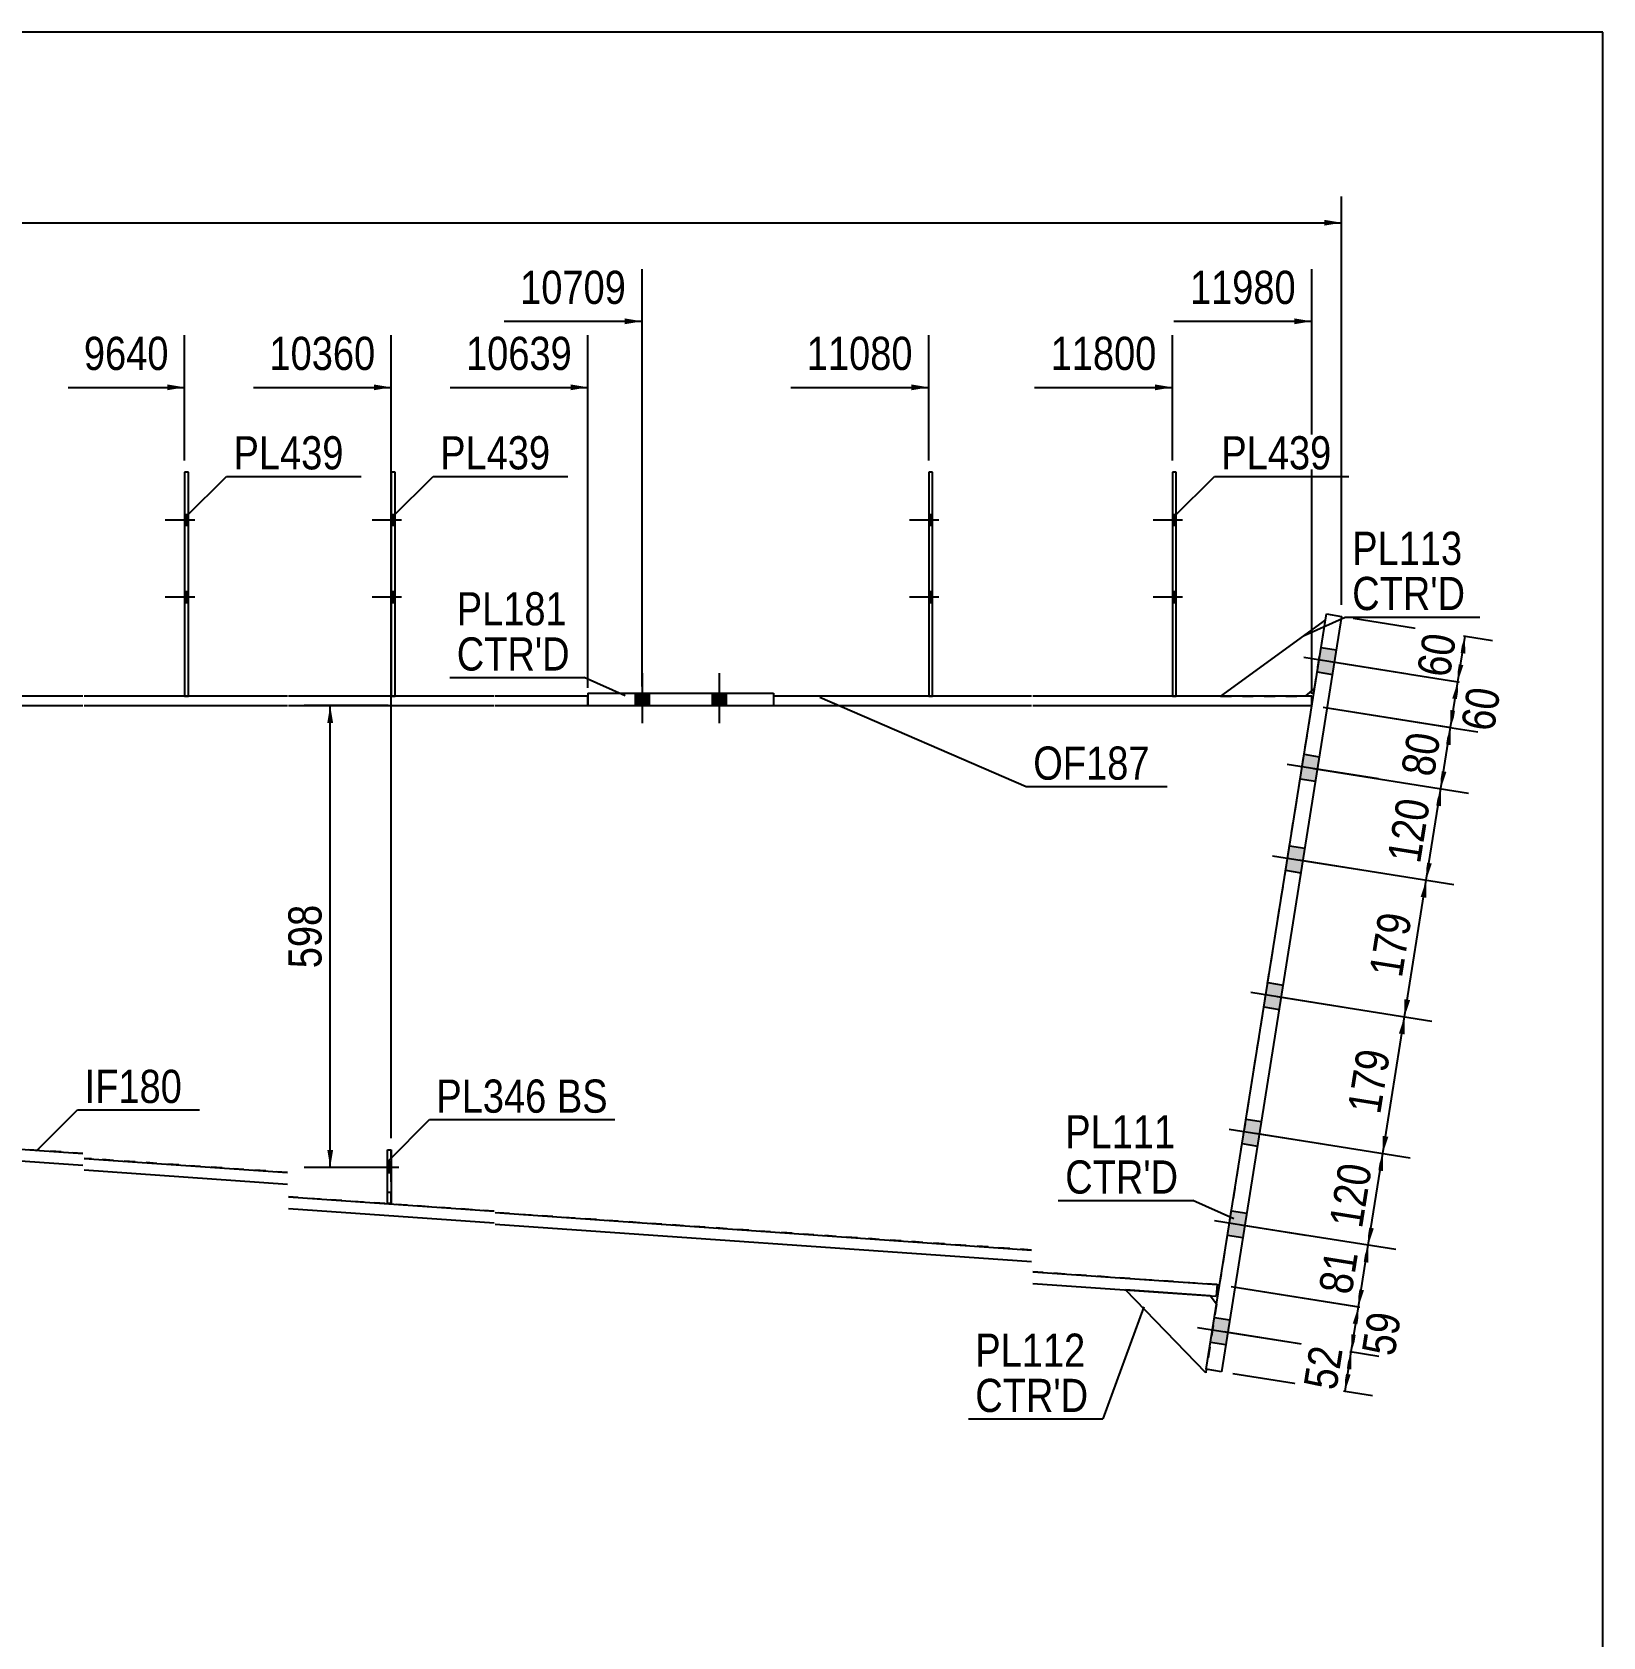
# Model space of a CAD drawing. Header units: millimetres. Extents: x -27 to 375, y -201 to 76.
# Drawn here: x 239.8 to 375.4, y -62.1 to 76.4 of the extents above; entities that cross this region are included whole.
import ezdxf

# ---------------------------------------------------------------- set-up
doc = ezdxf.new("R2010")
doc.units = ezdxf.units.MM
doc.linetypes.add('DXK_LINE_DOT1', pattern=[1.8814, 0.9407, -0.9407])
doc.linetypes.add('DXK_LINE_DOT2', pattern=[3.9198, 1.9599, -1.9599])
doc.styles.add('Arial Narrow', font='ARIALN.TTF', dxfattribs={"height": 0.2})

# ---------------------------------------------------------------- blocks, each defined once
blk = doc.blocks.new('Unknown-623588259-1210')
at = {"color": 5, "linetype": 'Continuous'}
for p, q in [((375.38, 76.45), (-24.62, 76.45)), ((375.38, -200.55), (375.38, 76.45))]:
    blk.add_line(p, q, dxfattribs=at)
blk = doc.blocks.new('Part-623588259-7181 - 1490')
at = {"color": 2, "linetype": 'Continuous'}
for p, q in [((218.54, 18.33), (218.54, -18.33)), ((342.09, -31.65), (342.31, -31.67))]:
    blk.add_line(p, q, dxfattribs=at)
at = {"color": 7, "linetype": 'DXK_LINE_DOT1'}
for p, q in [((218.54, 18.33), (226.54, 18.33)), ((226.64, 18.33), (244.24, 18.33)), ((244.34, 18.33), (261.88, 18.33)), ((261.98, 18.33), (279.71, 18.33)), ((279.81, 18.33), (326.08, 18.33)), ((326.18, 18.33), (350.27, 18.33)), ((342.31, -31.67), (350.27, 18.33)), ((226.54, -18.89), (218.54, -18.33)), ((244.24, -20.33), (226.64, -19.1)), ((261.88, -21.97), (244.34, -20.75)), ((279.71, -25.31), (261.98, -24.08)), ((326.08, -28.66), (279.81, -25.43)), ((342.09, -31.65), (326.18, -30.54))]:
    blk.add_line(p, q, dxfattribs=at)
blk = doc.blocks.new('Part-623588259-7184 - 1490')
at = {"color": 2, "linetype": 'Continuous'}
for p, q in [((326.08, 19.13), (303.81, 19.13)), ((303.81, 18.33), (326.08, 18.33)), ((350.27, 19.13), (326.18, 19.13)), ((326.18, 18.33), (350.27, 18.33)), ((350.27, 18.33), (350.27, 19.13))]:
    blk.add_line(p, q, dxfattribs=at)
at = {"color": 7, "linetype": 'DXK_LINE_DOT1'}
blk.add_line((303.81, 19.13), (303.81, 18.33), dxfattribs=at)
blk = doc.blocks.new('Part-623588259-7186 - 1490')
at = {"color": 2, "linetype": 'Continuous'}
for p, q in [((244.24, 19.13), (234.64, 19.13)), ((234.64, 19.13), (234.64, 18.33)), ((234.64, 18.33), (244.24, 18.33)), ((261.88, 19.13), (244.34, 19.13)), ((244.34, 18.33), (261.88, 18.33)), ((279.71, 19.13), (261.98, 19.13)), ((261.98, 18.33), (279.71, 18.33)), ((287.81, 19.13), (279.81, 19.13)), ((279.81, 18.33), (287.81, 18.33))]:
    blk.add_line(p, q, dxfattribs=at)
at = {"color": 7, "linetype": 'DXK_LINE_DOT1'}
blk.add_line((287.81, 18.33), (287.81, 19.13), dxfattribs=at)
blk = doc.blocks.new('Part-623588259-7252 - 1490')
at = {"color": 2, "linetype": 'Continuous'}
for p, q in [((317.54, 38.47), (317.21, 38.47)), ((317.21, 38.47), (317.21, 19.13)), ((317.54, 19.13), (317.54, 38.47))]:
    blk.add_line(p, q, dxfattribs=at)
at = {"color": 7, "linetype": 'DXK_LINE_DOT1'}
blk.add_line((317.21, 19.13), (317.54, 19.13), dxfattribs=at)
blk = doc.blocks.new('Bolt-623588259-7263 - 1490')
at = {"linetype": 'Continuous'}
for points in [[(291.88, 18.33), (293.08, 18.33), (293.08, 19.4), (291.88, 19.4)], [(291.88, 18.33), (293.08, 18.33), (293.08, 19.4), (291.88, 19.4)], [(298.54, 18.33), (299.74, 18.33), (299.74, 19.4), (298.54, 19.4)], [(298.54, 18.33), (299.74, 18.33), (299.74, 19.4), (298.54, 19.4)]]:
    blk.add_hatch(color=3, dxfattribs=at).paths.add_polyline_path(points)
at = {"color": 3, "linetype": 'Continuous'}
for p, q in [((292.48, 21.13), (292.48, 16.8)), ((292.48, 21.13), (292.48, 16.8)), ((299.14, 21.13), (299.14, 16.8)), ((299.14, 21.13), (299.14, 16.8)), ((291.88, 19.4), (291.88, 18.33)), ((291.88, 19.4), (291.88, 18.33)), ((293.08, 19.4), (293.08, 18.33)), ((293.08, 19.4), (293.08, 18.33)), ((298.54, 19.4), (298.54, 18.33)), ((298.54, 19.4), (298.54, 18.33)), ((299.74, 19.4), (299.74, 18.33)), ((299.74, 19.4), (299.74, 18.33))]:
    blk.add_line(p, q, dxfattribs=at)
blk = doc.blocks.new('Part-623588259-7202 - 1490')
at = {"color": 2, "linetype": 'Continuous'}
for p, q in [((287.81, 19.4), (287.81, 18.33)), ((287.81, 19.4), (303.81, 19.4)), ((303.81, 19.4), (303.81, 18.33)), ((287.81, 18.33), (303.81, 18.33))]:
    blk.add_line(p, q, dxfattribs=at)
blk = doc.blocks.new('Part-623588259-7203 - 1490')
at = {"color": 2, "linetype": 'Continuous'}
for p, q in [((271.18, 38.47), (270.84, 38.47)), ((270.84, 38.47), (270.84, 19.13)), ((271.18, 19.13), (271.18, 38.47))]:
    blk.add_line(p, q, dxfattribs=at)
at = {"color": 7, "linetype": 'DXK_LINE_DOT1'}
blk.add_line((270.84, 19.13), (271.18, 19.13), dxfattribs=at)
blk = doc.blocks.new('Bolt-623588259-7276 - 1490')
at = {"linetype": 'Continuous'}
for points in [[(253.34, 33.87), (253.34, 34.8), (253.01, 34.8), (253.01, 33.87)], [(253.34, 33.87), (253.34, 34.8), (253.01, 34.8), (253.01, 33.87)], [(253.34, 27.2), (253.34, 28.13), (253.01, 28.13), (253.01, 27.2)], [(253.34, 27.2), (253.34, 28.13), (253.01, 28.13), (253.01, 27.2)]]:
    blk.add_hatch(color=3, dxfattribs=at).paths.add_polyline_path(points)
at = {"color": 3, "linetype": 'Continuous'}
for p, q in [((253.34, 34.8), (253.01, 34.8)), ((253.34, 34.8), (253.01, 34.8)), ((253.88, 34.33), (251.34, 34.33)), ((253.88, 34.33), (251.34, 34.33)), ((253.34, 33.87), (253.01, 33.87)), ((253.34, 33.87), (253.01, 33.87)), ((253.34, 28.13), (253.01, 28.13)), ((253.34, 28.13), (253.01, 28.13)), ((253.88, 27.67), (251.34, 27.67)), ((253.88, 27.67), (251.34, 27.67)), ((253.34, 27.2), (253.01, 27.2)), ((253.34, 27.2), (253.01, 27.2))]:
    blk.add_line(p, q, dxfattribs=at)
blk = doc.blocks.new('Bolt-623588259-7277 - 1490')
at = {"linetype": 'Continuous'}
for points in [[(351.06, 23.34), (350.73, 21.23), (352.04, 21.02), (352.38, 23.13)], [(351.06, 23.34), (350.73, 21.23), (352.04, 21.02), (352.38, 23.13)], [(349.6, 14.12), (349.26, 12.01), (350.58, 11.8), (350.91, 13.91)], [(349.6, 14.12), (349.26, 12.01), (350.58, 11.8), (350.91, 13.91)], [(348.34, 6.22), (348, 4.11), (349.32, 3.9), (349.66, 6.01)], [(348.34, 6.22), (348, 4.11), (349.32, 3.9), (349.66, 6.01)], [(346.46, -5.58), (346.13, -7.68), (347.45, -7.89), (347.78, -5.79)], [(346.46, -5.58), (346.13, -7.68), (347.45, -7.89), (347.78, -5.79)], [(344.59, -17.37), (344.25, -19.48), (345.57, -19.69), (345.9, -17.58)], [(344.59, -17.37), (344.25, -19.48), (345.57, -19.69), (345.9, -17.58)], [(343.33, -25.27), (343, -27.38), (344.31, -27.59), (344.65, -25.48)], [(343.33, -25.27), (343, -27.38), (344.31, -27.59), (344.65, -25.48)], [(341.87, -34.49), (341.53, -36.6), (342.85, -36.81), (343.18, -34.7)], [(341.87, -34.49), (341.53, -36.6), (342.85, -36.81), (343.18, -34.7)]]:
    blk.add_hatch(color=3, dxfattribs=at).paths.add_polyline_path(points)
at = {"color": 3, "linetype": 'Continuous'}
for p, q in [((349.59, 22.49), (357.48, 21.24)), ((349.59, 22.49), (357.48, 21.24)), ((351.06, 23.34), (352.38, 23.13)), ((351.06, 23.34), (352.38, 23.13)), ((350.73, 21.23), (352.04, 21.02)), ((350.73, 21.23), (352.04, 21.02)), ((349.6, 14.12), (350.91, 13.91)), ((349.6, 14.12), (350.91, 13.91)), ((348.13, 13.27), (356.01, 12.02)), ((348.13, 13.27), (356.01, 12.02)), ((349.26, 12.01), (350.58, 11.8)), ((349.26, 12.01), (350.58, 11.8)), ((348.34, 6.22), (349.66, 6.01)), ((348.34, 6.22), (349.66, 6.01)), ((346.87, 5.37), (354.76, 4.12)), ((346.87, 5.37), (354.76, 4.12)), ((348, 4.11), (349.32, 3.9)), ((348, 4.11), (349.32, 3.9)), ((345, -6.42), (352.88, -7.68)), ((345, -6.42), (352.88, -7.68)), ((346.46, -5.58), (347.78, -5.79)), ((346.46, -5.58), (347.78, -5.79)), ((346.13, -7.68), (347.45, -7.89)), ((346.13, -7.68), (347.45, -7.89)), ((344.59, -17.37), (345.9, -17.58)), ((344.59, -17.37), (345.9, -17.58)), ((343.12, -18.22), (351, -19.47)), ((343.12, -18.22), (351, -19.47)), ((344.25, -19.48), (345.57, -19.69)), ((344.25, -19.48), (345.57, -19.69)), ((341.86, -26.12), (349.75, -27.37)), ((341.86, -26.12), (349.75, -27.37)), ((343.33, -25.27), (344.65, -25.48)), ((343.33, -25.27), (344.65, -25.48)), ((343, -27.38), (344.31, -27.59)), ((343, -27.38), (344.31, -27.59)), ((341.87, -34.49), (343.18, -34.7)), ((341.87, -34.49), (343.18, -34.7)), ((340.4, -35.34), (348.28, -36.59)), ((340.4, -35.34), (348.28, -36.59)), ((341.53, -36.6), (342.85, -36.81)), ((341.53, -36.6), (342.85, -36.81))]:
    blk.add_line(p, q, dxfattribs=at)
blk = doc.blocks.new('Part-623588259-7215 - 1490')
at = {"color": 2, "linetype": 'Continuous'}
for p, q in [((253.34, 38.47), (253.01, 38.47)), ((253.01, 38.47), (253.01, 19.13)), ((253.34, 19.13), (253.34, 38.47))]:
    blk.add_line(p, q, dxfattribs=at)
at = {"color": 7, "linetype": 'DXK_LINE_DOT1'}
blk.add_line((253.01, 19.13), (253.34, 19.13), dxfattribs=at)
blk = doc.blocks.new('Part-623588259-7216 - 1490')
at = {"color": 2, "linetype": 'Continuous'}
for p, q in [((236.24, -19.77), (236.17, -20.77)), ((236.17, -20.77), (244.24, -21.33)), ((236.24, -19.77), (244.24, -20.33)), ((244.34, -20.75), (261.88, -21.97)), ((244.34, -21.75), (261.88, -22.97)), ((261.98, -24.08), (279.71, -25.31)), ((261.98, -25.08), (279.71, -26.31)), ((279.81, -25.43), (326.08, -28.66)), ((279.81, -26.44), (326.08, -29.66)), ((326.18, -30.54), (342.09, -31.65)), ((326.18, -31.54), (342.02, -32.65)), ((342.09, -31.65), (342.02, -32.65))]:
    blk.add_line(p, q, dxfattribs=at)
blk = doc.blocks.new('Part-623588259-7218 - 1490')
at = {"color": 2, "linetype": 'Continuous'}
for p, q in [((341.16, -38.95), (351.52, 26.23)), ((352.84, 26.02), (342.47, -39.16)), ((351.52, 26.23), (352.84, 26.02)), ((342.47, -39.16), (341.16, -38.95))]:
    blk.add_line(p, q, dxfattribs=at)
blk = doc.blocks.new('Part-623588259-7221 - 1490')
at = {"color": 2, "linetype": 'Continuous'}
for p, q in [((341.11, -39.25), (334.18, -32.11)), ((341.49, -32.62), (334.18, -32.11)), ((342.05, -33.32), (341.49, -32.62)), ((341.16, -38.95), (341.11, -39.25))]:
    blk.add_line(p, q, dxfattribs=at)
at = {"color": 7, "linetype": 'DXK_LINE_DOT1'}
blk.add_line((342.05, -33.32), (341.16, -38.95), dxfattribs=at)
blk = doc.blocks.new('Bolt-623588259-7287 - 1490')
at = {"color": 3, "linetype": 'DXK_LINE_DOT2'}
for p, q in [((271.48, -21.53), (269.28, -21.53)), ((270.84, -21.06), (270.51, -21.06)), ((270.84, -22), (270.51, -22))]:
    blk.add_line(p, q, dxfattribs=at)
blk = doc.blocks.new('Part-623588259-7223 - 1490')
at = {"color": 2, "linetype": 'Continuous'}
for p, q in [((351.44, 25.72), (342.39, 19.13)), ((349.73, 19.13), (350.5, 19.79))]:
    blk.add_line(p, q, dxfattribs=at)
at = {"color": 7, "linetype": 'DXK_LINE_DOT1'}
for p, q in [((350.5, 19.79), (351.44, 25.72)), ((342.39, 19.13), (349.73, 19.13))]:
    blk.add_line(p, q, dxfattribs=at)
blk = doc.blocks.new('Part-623588259-7232 - 1490')
at = {"color": 7, "linetype": 'DXK_LINE_DOT1'}
for p, q in [((270.51, -24.66), (270.51, -20)), ((270.51, -20), (270.84, -20)), ((270.84, -24.66), (270.84, -20)), ((270.51, -23.66), (270.84, -23.66)), ((270.84, -24.66), (270.51, -24.66))]:
    blk.add_line(p, q, dxfattribs=at)
blk = doc.blocks.new('Part-623588259-7235 - 1490')
at = {"color": 2, "linetype": 'Continuous'}
for p, q in [((270.51, -24.66), (270.51, -20)), ((270.51, -20), (270.84, -20)), ((270.84, -20), (270.84, -24.66)), ((270.84, -24.66), (270.51, -24.66))]:
    blk.add_line(p, q, dxfattribs=at)
blk = doc.blocks.new('Part-623588259-7251 - 1490')
at = {"color": 2, "linetype": 'Continuous'}
for p, q in [((338.57, 38.47), (338.24, 38.47)), ((338.24, 38.47), (338.24, 19.13)), ((338.57, 19.13), (338.57, 38.47))]:
    blk.add_line(p, q, dxfattribs=at)
at = {"color": 7, "linetype": 'DXK_LINE_DOT1'}
blk.add_line((338.24, 19.13), (338.57, 19.13), dxfattribs=at)
blk = doc.blocks.new('Bolt-623588259-7264 - 1490')
at = {"linetype": 'Continuous'}
for points in [[(271.18, 33.87), (271.18, 34.8), (270.84, 34.8), (270.84, 33.87)], [(271.18, 33.87), (271.18, 34.8), (270.84, 34.8), (270.84, 33.87)], [(271.18, 27.2), (271.18, 28.13), (270.84, 28.13), (270.84, 27.2)], [(271.18, 27.2), (271.18, 28.13), (270.84, 28.13), (270.84, 27.2)]]:
    blk.add_hatch(color=3, dxfattribs=at).paths.add_polyline_path(points)
at = {"color": 3, "linetype": 'Continuous'}
for p, q in [((271.18, 34.8), (270.84, 34.8)), ((271.18, 34.8), (270.84, 34.8)), ((271.71, 34.33), (269.18, 34.33)), ((271.71, 34.33), (269.18, 34.33)), ((271.18, 33.87), (270.84, 33.87)), ((271.18, 33.87), (270.84, 33.87)), ((271.18, 28.13), (270.84, 28.13)), ((271.18, 28.13), (270.84, 28.13)), ((271.71, 27.67), (269.18, 27.67)), ((271.71, 27.67), (269.18, 27.67)), ((271.18, 27.2), (270.84, 27.2)), ((271.18, 27.2), (270.84, 27.2))]:
    blk.add_line(p, q, dxfattribs=at)
blk = doc.blocks.new('Bolt-623588259-7290 - 1490')
at = {"linetype": 'Continuous'}
blk.add_hatch(color=3, dxfattribs=at).paths.add_polyline_path([(270.84, -22), (270.84, -21.06), (270.51, -21.06), (270.51, -22)])
at = {"color": 3, "linetype": 'Continuous'}
for p, q in [((271.48, -21.53), (269.28, -21.53)), ((270.84, -21.06), (270.51, -21.06)), ((270.84, -22), (270.51, -22))]:
    blk.add_line(p, q, dxfattribs=at)
blk = doc.blocks.new('Bolt-623588259-7306 - 1490')
at = {"linetype": 'Continuous'}
for points in [[(338.57, 33.87), (338.57, 34.8), (338.24, 34.8), (338.24, 33.87)], [(338.57, 33.87), (338.57, 34.8), (338.24, 34.8), (338.24, 33.87)], [(338.57, 27.2), (338.57, 28.13), (338.24, 28.13), (338.24, 27.2)], [(338.57, 27.2), (338.57, 28.13), (338.24, 28.13), (338.24, 27.2)]]:
    blk.add_hatch(color=3, dxfattribs=at).paths.add_polyline_path(points)
at = {"color": 3, "linetype": 'Continuous'}
for p, q in [((338.57, 34.8), (338.24, 34.8)), ((338.57, 34.8), (338.24, 34.8)), ((339.11, 34.33), (336.57, 34.33)), ((339.11, 34.33), (336.57, 34.33)), ((338.57, 33.87), (338.24, 33.87)), ((338.57, 33.87), (338.24, 33.87)), ((338.57, 28.13), (338.24, 28.13)), ((338.57, 28.13), (338.24, 28.13)), ((339.11, 27.67), (336.57, 27.67)), ((339.11, 27.67), (336.57, 27.67)), ((338.57, 27.2), (338.24, 27.2)), ((338.57, 27.2), (338.24, 27.2))]:
    blk.add_line(p, q, dxfattribs=at)
blk = doc.blocks.new('Bolt-623588259-7307 - 1490')
at = {"linetype": 'Continuous'}
for points in [[(317.54, 33.87), (317.54, 34.8), (317.21, 34.8), (317.21, 33.87)], [(317.54, 33.87), (317.54, 34.8), (317.21, 34.8), (317.21, 33.87)], [(317.54, 27.2), (317.54, 28.13), (317.21, 28.13), (317.21, 27.2)], [(317.54, 27.2), (317.54, 28.13), (317.21, 28.13), (317.21, 27.2)]]:
    blk.add_hatch(color=3, dxfattribs=at).paths.add_polyline_path(points)
at = {"color": 3, "linetype": 'Continuous'}
for p, q in [((317.54, 34.8), (317.21, 34.8)), ((317.54, 34.8), (317.21, 34.8)), ((318.08, 34.33), (315.54, 34.33)), ((318.08, 34.33), (315.54, 34.33)), ((317.54, 33.87), (317.21, 33.87)), ((317.54, 33.87), (317.21, 33.87)), ((317.54, 28.13), (317.21, 28.13)), ((317.54, 28.13), (317.21, 28.13)), ((318.08, 27.67), (315.54, 27.67)), ((318.08, 27.67), (315.54, 27.67)), ((317.54, 27.2), (317.21, 27.2)), ((317.54, 27.2), (317.21, 27.2))]:
    blk.add_line(p, q, dxfattribs=at)
blk = doc.blocks.new('StraightDimension-623588259-10904 - 1490')
at = {"linetype": 'Continuous'}
blk.add_hatch(color=7, dxfattribs=at).paths.add_polyline_path([(269.34, 46.04), (270.84, 45.79), (269.34, 45.54)])
at = {"color": 7, "linetype": 'Continuous'}
for p, q in [((270.84, -19), (270.84, 50.29)), ((258.95, 45.79), (270.84, 45.79))]:
    blk.add_line(p, q, dxfattribs=at)
at = {"color": 0}
blk.add_wipeout([(270.07, 46.69), (270.07, 50.89), (259.73, 50.89), (259.73, 46.69)], dxfattribs=at)
at = {"color": 3, "style": 'Arial Narrow'}
blk.add_text('10360', height=2.863, dxfattribs=at).set_placement((260.33, 47.29))
blk = doc.blocks.new('StraightDimension-623588259-10900 - 1490')
at = {"linetype": 'Continuous'}
blk.add_hatch(color=7, dxfattribs=at).paths.add_polyline_path([(336.74, 46.04), (338.24, 45.79), (336.74, 45.54)])
at = {"color": 7, "linetype": 'Continuous'}
for p, q in [((338.24, 39.47), (338.24, 50.29)), ((326.35, 45.79), (338.24, 45.79))]:
    blk.add_line(p, q, dxfattribs=at)
at = {"color": 0}
blk.add_wipeout([(337.47, 46.69), (337.47, 50.89), (327.13, 50.89), (327.13, 46.69)], dxfattribs=at)
at = {"color": 3, "style": 'Arial Narrow'}
blk.add_text('11800', height=2.863, dxfattribs=at).set_placement((327.73, 47.29))
blk = doc.blocks.new('StraightDimension-623588259-10905 - 1490')
at = {"linetype": 'Continuous'}
blk.add_hatch(color=7, dxfattribs=at).paths.add_polyline_path([(251.51, 46.04), (253.01, 45.79), (251.51, 45.54)])
at = {"color": 7, "linetype": 'Continuous'}
for p, q in [((253.01, 39.47), (253.01, 50.29)), ((242.95, 45.79), (253.01, 45.79))]:
    blk.add_line(p, q, dxfattribs=at)
at = {"color": 0}
blk.add_wipeout([(252.23, 46.69), (252.23, 50.89), (243.72, 50.89), (243.72, 46.69)], dxfattribs=at)
at = {"color": 3, "style": 'Arial Narrow'}
blk.add_text('9640', height=2.863, dxfattribs=at).set_placement((244.32, 47.29))
blk = doc.blocks.new('StraightDimension-623588259-10899 - 1490')
at = {"linetype": 'Continuous'}
blk.add_hatch(color=7, dxfattribs=at).paths.add_polyline_path([(348.77, 51.74), (350.27, 51.49), (348.77, 51.24)])
at = {"color": 7, "linetype": 'Continuous'}
for p, q in [((350.27, 19.33), (350.27, 55.99)), ((338.37, 51.49), (350.27, 51.49))]:
    blk.add_line(p, q, dxfattribs=at)
at = {"color": 0}
blk.add_wipeout([(349.49, 52.39), (349.49, 56.59), (339.15, 56.59), (339.15, 52.39)], dxfattribs=at)
at = {"color": 3, "style": 'Arial Narrow'}
blk.add_text('11980', height=2.863, dxfattribs=at).set_placement((339.75, 52.99))
blk = doc.blocks.new('StraightDimension-623588259-6510 - 1490')
at = {"linetype": 'Continuous'}
for points in [[(363.01, 22.89), (363.49, 24.33), (363.5, 22.81)], [(363.34, 21.82), (362.86, 20.38), (362.85, 21.9)]]:
    blk.add_hatch(color=7, dxfattribs=at).paths.add_polyline_path(points)
at = {"color": 7, "linetype": 'Continuous'}
for p, q in [((353.83, 25.87), (365.86, 23.95)), ((362.86, 20.38), (363.49, 24.33)), ((351.88, 22.13), (365.23, 20))]:
    blk.add_line(p, q, dxfattribs=at)
at = {"color": 0}
blk.add_wipeout([(363.41, 24.78), (359.26, 25.44), (358.5, 20.64), (362.65, 19.98)], dxfattribs=at)
at = {"color": 3, "style": 'Arial Narrow'}
blk.add_text('60', height=2.863, rotation=80.9647, dxfattribs=at).set_placement((362.15, 20.67))
blk = doc.blocks.new('StraightDimension-623588259-6513 - 1490')
at = {"linetype": 'Continuous'}
for points in [[(360.91, 9.71), (361.4, 11.16), (361.41, 9.64)], [(360.62, 4.7), (360.14, 3.26), (360.13, 4.78)]]:
    blk.add_hatch(color=7, dxfattribs=at).paths.add_polyline_path(points)
at = {"color": 7, "linetype": 'Continuous'}
for p, q in [((350.41, 12.9), (363.77, 10.78)), ((360.14, 3.26), (361.4, 11.16)), ((349.16, 5.01), (362.51, 2.89))]:
    blk.add_line(p, q, dxfattribs=at)
at = {"color": 0}
blk.add_wipeout([(361.14, 10.53), (357, 11.19), (355.95, 4.59), (360.09, 3.93)], dxfattribs=at)
at = {"color": 3, "style": 'Arial Narrow'}
blk.add_text('120', height=2.863, rotation=80.9647, dxfattribs=at).set_placement((359.6, 4.62))
blk = doc.blocks.new('StraightDimension-623588259-6514 - 1490')
at = {"linetype": 'Continuous'}
for points in [[(359.66, 1.82), (360.14, 3.26), (360.15, 1.74)], [(358.75, -7.09), (358.26, -8.53), (358.25, -7.01)]]:
    blk.add_hatch(color=7, dxfattribs=at).paths.add_polyline_path(points)
at = {"color": 7, "linetype": 'Continuous'}
for p, q in [((349.16, 5.01), (362.51, 2.89)), ((358.26, -8.53), (360.14, 3.26)), ((347.28, -6.79), (360.63, -8.91))]:
    blk.add_line(p, q, dxfattribs=at)
at = {"color": 0}
blk.add_wipeout([(359.58, 0.69), (355.43, 1.35), (354.38, -5.25), (358.53, -5.91)], dxfattribs=at)
at = {"color": 3, "style": 'Arial Narrow'}
blk.add_text('179', height=2.863, rotation=80.9647, dxfattribs=at).set_placement((358.03, -5.23))
blk = doc.blocks.new('StraightDimension-623588259-6511 - 1490')
at = {"linetype": 'Continuous'}
for points in [[(362.38, 18.94), (362.86, 20.38), (362.87, 18.86)], [(362.72, 17.87), (362.23, 16.43), (362.22, 17.95)]]:
    blk.add_hatch(color=7, dxfattribs=at).paths.add_polyline_path(points)
at = {"color": 7, "linetype": 'Continuous'}
for p, q in [((351.88, 22.13), (365.08, 20.03)), ((362.23, 16.43), (362.86, 20.38)), ((351.25, 18.18), (364.46, 16.08))]:
    blk.add_line(p, q, dxfattribs=at)
at = {"color": 0}
blk.add_wipeout([(367.23, 20.12), (363.08, 20.78), (362.31, 15.98), (366.46, 15.32)], dxfattribs=at)
at = {"color": 3, "style": 'Arial Narrow'}
blk.add_text('60', height=2.863, rotation=80.9647, dxfattribs=at).set_placement((365.96, 16.01))
blk = doc.blocks.new('StraightDimension-623588259-2472 - 1490')
at = {"linetype": 'Continuous'}
for points in [[(265.32, 16.83), (265.57, 18.33), (265.82, 16.83)], [(265.82, -20.03), (265.57, -21.53), (265.32, -20.03)]]:
    blk.add_hatch(color=7, dxfattribs=at).paths.add_polyline_path(points)
at = {"color": 7, "linetype": 'Continuous'}
for p, q in [((270.58, 18.33), (263.32, 18.33)), ((265.57, -21.53), (265.57, 18.33)), ((270.56, -21.53), (263.32, -21.53))]:
    blk.add_line(p, q, dxfattribs=at)
at = {"color": 0}
blk.add_wipeout([(265.42, 1.74), (261.22, 1.74), (261.22, -4.94), (265.42, -4.94)], dxfattribs=at)
at = {"color": 3, "style": 'Arial Narrow'}
blk.add_text('598', height=2.863, rotation=90.0002, dxfattribs=at).set_placement((264.82, -4.34))
blk = doc.blocks.new('StraightDimension-623588259-2657 - 1490')
at = {"linetype": 'Continuous'}
blk.add_hatch(color=7, dxfattribs=at).paths.add_polyline_path([(351.34, 60.25), (352.84, 60), (351.34, 59.75)])
at = {"color": 7, "linetype": 'Continuous'}
for p, q in [((352.84, 27.02), (352.84, 62.25)), ((-1.33, 60), (352.84, 60))]:
    blk.add_line(p, q, dxfattribs=at)
blk = doc.blocks.new('StraightDimension-623588259-6512 - 1490')
at = {"linetype": 'Continuous'}
for points in [[(361.75, 14.99), (362.23, 16.43), (362.25, 14.91)], [(361.88, 12.6), (361.4, 11.16), (361.38, 12.68)]]:
    blk.add_hatch(color=7, dxfattribs=at).paths.add_polyline_path(points)
at = {"color": 7, "linetype": 'Continuous'}
for p, q in [((351.25, 18.18), (364.6, 16.05)), ((361.4, 11.16), (362.23, 16.43)), ((350.41, 12.9), (363.77, 10.78))]:
    blk.add_line(p, q, dxfattribs=at)
at = {"color": 0}
blk.add_wipeout([(362.05, 16.22), (357.9, 16.87), (357.14, 12.08), (361.29, 11.42)], dxfattribs=at)
at = {"color": 3, "style": 'Arial Narrow'}
blk.add_text('80', height=2.863, rotation=80.9647, dxfattribs=at).set_placement((360.79, 12.11))
blk = doc.blocks.new('StraightDimension-623588259-6515 - 1490')
at = {"linetype": 'Continuous'}
for points in [[(357.78, -9.98), (358.26, -8.53), (358.28, -10.05)], [(356.87, -18.89), (356.39, -20.33), (356.38, -18.81)]]:
    blk.add_hatch(color=7, dxfattribs=at).paths.add_polyline_path(points)
at = {"color": 7, "linetype": 'Continuous'}
for p, q in [((347.28, -6.79), (360.63, -8.91)), ((356.39, -20.33), (358.26, -8.53)), ((345.41, -18.58), (358.76, -20.71))]:
    blk.add_line(p, q, dxfattribs=at)
at = {"color": 0}
blk.add_wipeout([(357.7, -11.11), (353.56, -10.45), (352.51, -17.05), (356.65, -17.71)], dxfattribs=at)
at = {"color": 3, "style": 'Arial Narrow'}
blk.add_text('179', height=2.863, rotation=80.9647, dxfattribs=at).set_placement((356.16, -17.02))
blk = doc.blocks.new('StraightDimension-623588259-6516 - 1490')
at = {"linetype": 'Continuous'}
for points in [[(355.91, -21.77), (356.39, -20.33), (356.4, -21.85)], [(355.62, -26.79), (355.13, -28.23), (355.12, -26.71)]]:
    blk.add_hatch(color=7, dxfattribs=at).paths.add_polyline_path(points)
at = {"color": 7, "linetype": 'Continuous'}
for p, q in [((345.41, -18.58), (358.76, -20.71)), ((355.13, -28.23), (356.39, -20.33)), ((344.15, -26.48), (357.5, -28.6))]:
    blk.add_line(p, q, dxfattribs=at)
at = {"color": 0}
blk.add_wipeout([(356.14, -20.95), (351.99, -20.29), (350.94, -26.9), (355.09, -27.56)], dxfattribs=at)
at = {"color": 3, "style": 'Arial Narrow'}
blk.add_text('120', height=2.863, rotation=80.9647, dxfattribs=at).set_placement((354.59, -26.87))
blk = doc.blocks.new('StraightDimension-623588259-6517 - 1490')
at = {"linetype": 'Continuous'}
for points in [[(354.65, -29.67), (355.13, -28.23), (355.14, -29.75)], [(354.77, -32.13), (354.28, -33.57), (354.27, -32.05)]]:
    blk.add_hatch(color=7, dxfattribs=at).paths.add_polyline_path(points)
at = {"color": 7, "linetype": 'Continuous'}
for p, q in [((344.15, -26.48), (357.5, -28.6)), ((354.28, -33.57), (355.13, -28.23)), ((343.3, -31.82), (356.65, -33.95))]:
    blk.add_line(p, q, dxfattribs=at)
at = {"color": 0}
blk.add_wipeout([(354.94, -28.48), (350.79, -27.82), (350.03, -32.61), (354.18, -33.27)], dxfattribs=at)
at = {"color": 3, "style": 'Arial Narrow'}
blk.add_text('81', height=2.863, rotation=80.9647, dxfattribs=at).set_placement((353.68, -32.59))
blk = doc.blocks.new('StraightDimension-623588259-6518 - 1490')
at = {"linetype": 'Continuous'}
for points in [[(353.8, -35.01), (354.28, -33.57), (354.29, -35.09)], [(354.15, -36), (353.67, -37.45), (353.66, -35.93)]]:
    blk.add_hatch(color=7, dxfattribs=at).paths.add_polyline_path(points)
at = {"color": 7, "linetype": 'Continuous'}
for p, q in [((343.3, -31.82), (356.51, -33.92)), ((353.67, -37.45), (354.28, -33.57)), ((342.69, -35.7), (355.89, -37.8))]:
    blk.add_line(p, q, dxfattribs=at)
at = {"color": 0}
blk.add_wipeout([(358.65, -33.79), (354.5, -33.13), (353.74, -37.93), (357.89, -38.59)], dxfattribs=at)
at = {"color": 3, "style": 'Arial Narrow'}
blk.add_text('59', height=2.863, rotation=80.9647, dxfattribs=at).set_placement((357.39, -37.9))
blk = doc.blocks.new('StraightDimension-623588259-6519 - 1490')
at = {"linetype": 'Continuous'}
for points in [[(353.18, -38.89), (353.67, -37.45), (353.68, -38.97)], [(353.61, -39.41), (353.13, -40.85), (353.11, -39.33)]]:
    blk.add_hatch(color=7, dxfattribs=at).paths.add_polyline_path(points)
at = {"color": 7, "linetype": 'Continuous'}
for p, q in [((342.69, -35.7), (356.04, -37.82)), ((353.13, -40.85), (353.67, -37.45)), ((343.46, -39.31), (355.5, -41.23))]:
    blk.add_line(p, q, dxfattribs=at)
at = {"color": 0}
blk.add_wipeout([(353.63, -36.73), (349.48, -36.07), (348.72, -40.86), (352.87, -41.52)], dxfattribs=at)
at = {"color": 3, "style": 'Arial Narrow'}
blk.add_text('52', height=2.863, rotation=80.9647, dxfattribs=at).set_placement((352.37, -40.84))
blk = doc.blocks.new('StraightDimension-623588259-10901 - 1490')
at = {"linetype": 'Continuous'}
blk.add_hatch(color=7, dxfattribs=at).paths.add_polyline_path([(315.71, 46.04), (317.21, 45.79), (315.71, 45.54)])
at = {"color": 7, "linetype": 'Continuous'}
for p, q in [((317.21, 39.47), (317.21, 50.29)), ((305.32, 45.79), (317.21, 45.79))]:
    blk.add_line(p, q, dxfattribs=at)
at = {"color": 0}
blk.add_wipeout([(316.43, 46.69), (316.43, 50.89), (306.09, 50.89), (306.09, 46.69)], dxfattribs=at)
at = {"color": 3, "style": 'Arial Narrow'}
blk.add_text('11080', height=2.863, dxfattribs=at).set_placement((306.69, 47.29))
blk = doc.blocks.new('StraightDimension-623588259-10902 - 1490')
at = {"linetype": 'Continuous'}
blk.add_hatch(color=7, dxfattribs=at).paths.add_polyline_path([(290.98, 51.74), (292.48, 51.49), (290.98, 51.24)])
at = {"color": 7, "linetype": 'Continuous'}
for p, q in [((292.48, 19.97), (292.48, 55.99)), ((280.58, 51.49), (292.48, 51.49))]:
    blk.add_line(p, q, dxfattribs=at)
at = {"color": 0}
blk.add_wipeout([(291.7, 52.39), (291.7, 56.59), (281.36, 56.59), (281.36, 52.39)], dxfattribs=at)
at = {"color": 3, "style": 'Arial Narrow'}
blk.add_text('10709', height=2.863, dxfattribs=at).set_placement((281.96, 52.99))
blk = doc.blocks.new('StraightDimension-623588259-10903 - 1490')
at = {"linetype": 'Continuous'}
blk.add_hatch(color=7, dxfattribs=at).paths.add_polyline_path([(286.31, 46.04), (287.81, 45.79), (286.31, 45.54)])
at = {"color": 7, "linetype": 'Continuous'}
for p, q in [((287.81, 19.87), (287.81, 50.29)), ((275.92, 45.79), (287.81, 45.79))]:
    blk.add_line(p, q, dxfattribs=at)
at = {"color": 0}
blk.add_wipeout([(287.03, 46.69), (287.03, 50.89), (276.69, 50.89), (276.69, 46.69)], dxfattribs=at)
at = {"color": 3, "style": 'Arial Narrow'}
blk.add_text('10639', height=2.863, dxfattribs=at).set_placement((277.29, 47.29))
blk = doc.blocks.new('Mark-623588259-10451 - 1490')
at = {"color": 0}
for points in [[(363.25, 30.47), (363.25, 33.47), (353.75, 33.47), (353.75, 30.47)], [(363.5, 26.57), (363.5, 29.57), (353.75, 29.57), (353.75, 26.57)]]:
    blk.add_wipeout(points, dxfattribs=at)
for points in [[(363.25, 30.47), (363.25, 33.47), (353.75, 33.47), (353.75, 30.47)], [(363.5, 26.57), (363.5, 29.57), (353.75, 29.57), (353.75, 26.57)]]:
    blk.add_wipeout(points, dxfattribs=at)
at = {"color": 7, "linetype": 'Continuous'}
for p, q in [((349.61, 24.38), (353.15, 25.97)), ((353.15, 25.97), (364.75, 25.97))]:
    blk.add_line(p, q, dxfattribs=at)
at = {"color": 3, "style": 'Arial Narrow'}
blk.add_text('PL113', height=2.863, dxfattribs=at).set_placement((353.75, 30.47))
at = {"color": 1, "style": 'Arial Narrow'}
blk.add_text("CTR'D", height=2.863, dxfattribs=at).set_placement((353.75, 26.57))
blk = doc.blocks.new('Mark-623588259-10439 - 1490')
at = {"color": 0}
blk.add_wipeout([(266.73, 38.71), (266.73, 41.71), (257.23, 41.71), (257.23, 38.71)], dxfattribs=at)
blk.add_wipeout([(266.73, 38.71), (266.73, 41.71), (257.23, 41.71), (257.23, 38.71)], dxfattribs=at)
at = {"color": 7, "linetype": 'Continuous'}
for p, q in [((253.09, 34.58), (256.63, 38.11)), ((256.63, 38.11), (268.23, 38.11))]:
    blk.add_line(p, q, dxfattribs=at)
at = {"color": 3, "style": 'Arial Narrow'}
blk.add_text('PL439', height=2.863, dxfattribs=at).set_placement((257.23, 38.71))
blk = doc.blocks.new('Mark-623588259-10448 - 1490')
at = {"color": 7, "linetype": 'Continuous'}
blk.add_line((335.77, -33.56), (332.23, -43.24), dxfattribs=at)
at = {"color": 0}
for points in [[(330.73, -38.74), (330.73, -35.74), (321.23, -35.74), (321.23, -38.74)], [(330.99, -42.64), (330.99, -39.64), (321.23, -39.64), (321.23, -42.64)]]:
    blk.add_wipeout(points, dxfattribs=at)
for points in [[(330.73, -38.74), (330.73, -35.74), (321.23, -35.74), (321.23, -38.74)], [(330.99, -42.64), (330.99, -39.64), (321.23, -39.64), (321.23, -42.64)]]:
    blk.add_wipeout(points, dxfattribs=at)
at = {"color": 7, "linetype": 'Continuous'}
blk.add_line((320.63, -43.24), (332.23, -43.24), dxfattribs=at)
at = {"color": 3, "style": 'Arial Narrow'}
blk.add_text('PL112', height=2.863, dxfattribs=at).set_placement((321.23, -38.74))
at = {"color": 1, "style": 'Arial Narrow'}
blk.add_text("CTR'D", height=2.863, dxfattribs=at).set_placement((321.23, -42.64))
blk = doc.blocks.new('Mark-623588259-10442 - 1490')
at = {"color": 0}
blk.add_wipeout([(252.78, -15.97), (252.78, -12.97), (244.38, -12.97), (244.38, -15.97)], dxfattribs=at)
blk.add_wipeout([(252.78, -15.97), (252.78, -12.97), (244.38, -12.97), (244.38, -15.97)], dxfattribs=at)
at = {"color": 7, "linetype": 'Continuous'}
for p, q in [((240.24, -20.11), (243.78, -16.57)), ((243.78, -16.57), (254.28, -16.57))]:
    blk.add_line(p, q, dxfattribs=at)
at = {"color": 3, "style": 'Arial Narrow'}
blk.add_text('IF180', height=2.863, dxfattribs=at).set_placement((244.38, -15.97))
blk = doc.blocks.new('MarkSet-623588259-10324 - 1490')
at = {"color": 0}
for points in [[(284.23, -16.81), (284.23, -13.81), (274.73, -13.81), (274.73, -16.81)], [(289.52, -16.81), (289.52, -13.81), (285.13, -13.81), (285.13, -16.81)]]:
    blk.add_wipeout(points, dxfattribs=at)
for points in [[(284.23, -16.81), (284.23, -13.81), (274.73, -13.81), (274.73, -16.81)], [(289.52, -16.81), (289.52, -13.81), (285.13, -13.81), (285.13, -16.81)]]:
    blk.add_wipeout(points, dxfattribs=at)
at = {"color": 7, "linetype": 'Continuous'}
for p, q in [((270.59, -20.95), (274.13, -17.41)), ((274.13, -17.41), (290.12, -17.41))]:
    blk.add_line(p, q, dxfattribs=at)
at = {"color": 3, "style": 'Arial Narrow'}
for s, p in [('PL346', (274.73, -16.81)), ('BS', (285.13, -16.81))]:
    blk.add_text(s, height=2.863, dxfattribs=at).set_placement(p)
blk = doc.blocks.new('Mark-623588259-10388 - 1490')
at = {"color": 0}
blk.add_wipeout([(336.28, 11.93), (336.28, 14.93), (326.23, 14.93), (326.23, 11.93)], dxfattribs=at)
blk.add_wipeout([(336.28, 11.93), (336.28, 14.93), (326.23, 14.93), (326.23, 11.93)], dxfattribs=at)
at = {"color": 7, "linetype": 'Continuous'}
for p, q in [((307.82, 19.06), (325.63, 11.33)), ((325.63, 11.33), (337.78, 11.33))]:
    blk.add_line(p, q, dxfattribs=at)
at = {"color": 3, "style": 'Arial Narrow'}
blk.add_text('OF187', height=2.863, dxfattribs=at).set_placement((326.23, 11.93))
blk = doc.blocks.new('Mark-623588259-10412 - 1490')
at = {"color": 7, "linetype": 'Continuous'}
blk.add_line((291.03, 19.17), (287.49, 20.75), dxfattribs=at)
at = {"color": 0}
for points in [[(285.99, 25.25), (285.99, 28.25), (276.49, 28.25), (276.49, 25.25)], [(286.24, 21.35), (286.24, 24.35), (276.49, 24.35), (276.49, 21.35)]]:
    blk.add_wipeout(points, dxfattribs=at)
for points in [[(285.99, 25.25), (285.99, 28.25), (276.49, 28.25), (276.49, 25.25)], [(286.24, 21.35), (286.24, 24.35), (276.49, 24.35), (276.49, 21.35)]]:
    blk.add_wipeout(points, dxfattribs=at)
at = {"color": 7, "linetype": 'Continuous'}
blk.add_line((275.89, 20.75), (287.49, 20.75), dxfattribs=at)
at = {"color": 3, "style": 'Arial Narrow'}
blk.add_text('PL181', height=2.863, dxfattribs=at).set_placement((276.49, 25.25))
at = {"color": 1, "style": 'Arial Narrow'}
blk.add_text("CTR'D", height=2.863, dxfattribs=at).set_placement((276.49, 21.35))
blk = doc.blocks.new('Mark-623588259-10415 - 1490')
at = {"color": 0}
blk.add_wipeout([(284.57, 38.71), (284.57, 41.71), (275.06, 41.71), (275.06, 38.71)], dxfattribs=at)
blk.add_wipeout([(284.57, 38.71), (284.57, 41.71), (275.06, 41.71), (275.06, 38.71)], dxfattribs=at)
at = {"color": 7, "linetype": 'Continuous'}
for p, q in [((270.93, 34.58), (274.46, 38.11)), ((274.46, 38.11), (286.07, 38.11))]:
    blk.add_line(p, q, dxfattribs=at)
at = {"color": 3, "style": 'Arial Narrow'}
blk.add_text('PL439', height=2.863, dxfattribs=at).set_placement((275.06, 38.71))
blk = doc.blocks.new('Mark-623588259-10445 - 1490')
at = {"color": 7, "linetype": 'Continuous'}
blk.add_line((343.53, -25.98), (339.99, -24.39), dxfattribs=at)
at = {"color": 0}
for points in [[(338.49, -19.89), (338.49, -16.89), (328.99, -16.89), (328.99, -19.89)], [(338.74, -23.79), (338.74, -20.79), (328.99, -20.79), (328.99, -23.79)]]:
    blk.add_wipeout(points, dxfattribs=at)
for points in [[(338.49, -19.89), (338.49, -16.89), (328.99, -16.89), (328.99, -19.89)], [(338.74, -23.79), (338.74, -20.79), (328.99, -20.79), (328.99, -23.79)]]:
    blk.add_wipeout(points, dxfattribs=at)
at = {"color": 7, "linetype": 'Continuous'}
blk.add_line((328.39, -24.39), (339.99, -24.39), dxfattribs=at)
at = {"color": 3, "style": 'Arial Narrow'}
blk.add_text('PL111', height=2.863, dxfattribs=at).set_placement((328.99, -19.89))
at = {"color": 1, "style": 'Arial Narrow'}
blk.add_text("CTR'D", height=2.863, dxfattribs=at).set_placement((328.99, -23.79))
blk = doc.blocks.new('Mark-623588259-10460 - 1490')
at = {"color": 0}
blk.add_wipeout([(351.97, 38.71), (351.97, 41.71), (342.46, 41.71), (342.46, 38.71)], dxfattribs=at)
blk.add_wipeout([(351.97, 38.71), (351.97, 41.71), (342.46, 41.71), (342.46, 38.71)], dxfattribs=at)
at = {"color": 7, "linetype": 'Continuous'}
for p, q in [((338.33, 34.58), (341.86, 38.11)), ((341.86, 38.11), (353.47, 38.11))]:
    blk.add_line(p, q, dxfattribs=at)
at = {"color": 3, "style": 'Arial Narrow'}
blk.add_text('PL439', height=2.863, dxfattribs=at).set_placement((342.46, 38.71))

msp = doc.modelspace()

# ---------------------------------------------------------------- block references
for name in ['Unknown-623588259-1210', 'Part-623588259-7215 - 1490', 'Part-623588259-7203 - 1490', 'Part-623588259-7252 - 1490', 'Part-623588259-7251 - 1490', 'Bolt-623588259-7276 - 1490', 'Bolt-623588259-7264 - 1490', 'Bolt-623588259-7307 - 1490', 'Bolt-623588259-7306 - 1490', 'Part-623588259-7218 - 1490', 'Part-623588259-7223 - 1490', 'Bolt-623588259-7277 - 1490', 'Bolt-623588259-7263 - 1490', 'Part-623588259-7202 - 1490', 'Part-623588259-7181 - 1490', 'Part-623588259-7186 - 1490', 'Part-623588259-7184 - 1490', 'Part-623588259-7216 - 1490', 'Part-623588259-7232 - 1490', 'Part-623588259-7235 - 1490', 'Bolt-623588259-7287 - 1490', 'Bolt-623588259-7290 - 1490', 'Part-623588259-7221 - 1490']:
    msp.add_blockref(name, (0, 0))

# ---------------------------------------------------------------- next in the draw order: block references
for name in ['StraightDimension-623588259-10905 - 1490', 'StraightDimension-623588259-10904 - 1490', 'StraightDimension-623588259-10900 - 1490', 'StraightDimension-623588259-6510 - 1490', 'StraightDimension-623588259-6513 - 1490', 'Mark-623588259-10442 - 1490', 'Mark-623588259-10448 - 1490']:
    msp.add_blockref(name, (0, 0))

# ---------------------------------------------------------------- next in the draw order: block references
for name in ['StraightDimension-623588259-10899 - 1490', 'StraightDimension-623588259-6511 - 1490', 'StraightDimension-623588259-2472 - 1490', 'StraightDimension-623588259-6514 - 1490']:
    msp.add_blockref(name, (0, 0))

# ---------------------------------------------------------------- next in the draw order: block references
for name in ['StraightDimension-623588259-2657 - 1490', 'Mark-623588259-10388 - 1490', 'StraightDimension-623588259-6512 - 1490', 'StraightDimension-623588259-6515 - 1490', 'MarkSet-623588259-10324 - 1490']:
    msp.add_blockref(name, (0, 0))

# ---------------------------------------------------------------- next in the draw order: block references
for name in ['StraightDimension-623588259-10902 - 1490', 'StraightDimension-623588259-10901 - 1490', 'Mark-623588259-10439 - 1490', 'Mark-623588259-10460 - 1490', 'Mark-623588259-10451 - 1490', 'StraightDimension-623588259-6516 - 1490']:
    msp.add_blockref(name, (0, 0))

# ---------------------------------------------------------------- next in the draw order: block references
for name in ['StraightDimension-623588259-10903 - 1490', 'StraightDimension-623588259-6517 - 1490']:
    msp.add_blockref(name, (0, 0))

# ---------------------------------------------------------------- next in the draw order: block references
for name in ['Mark-623588259-10415 - 1490', 'Mark-623588259-10412 - 1490', 'Mark-623588259-10445 - 1490', 'StraightDimension-623588259-6518 - 1490']:
    msp.add_blockref(name, (0, 0))

# ---------------------------------------------------------------- next in the draw order: block references
msp.add_blockref('StraightDimension-623588259-6519 - 1490', (0, 0))

doc.saveas('drawing.dxf')
